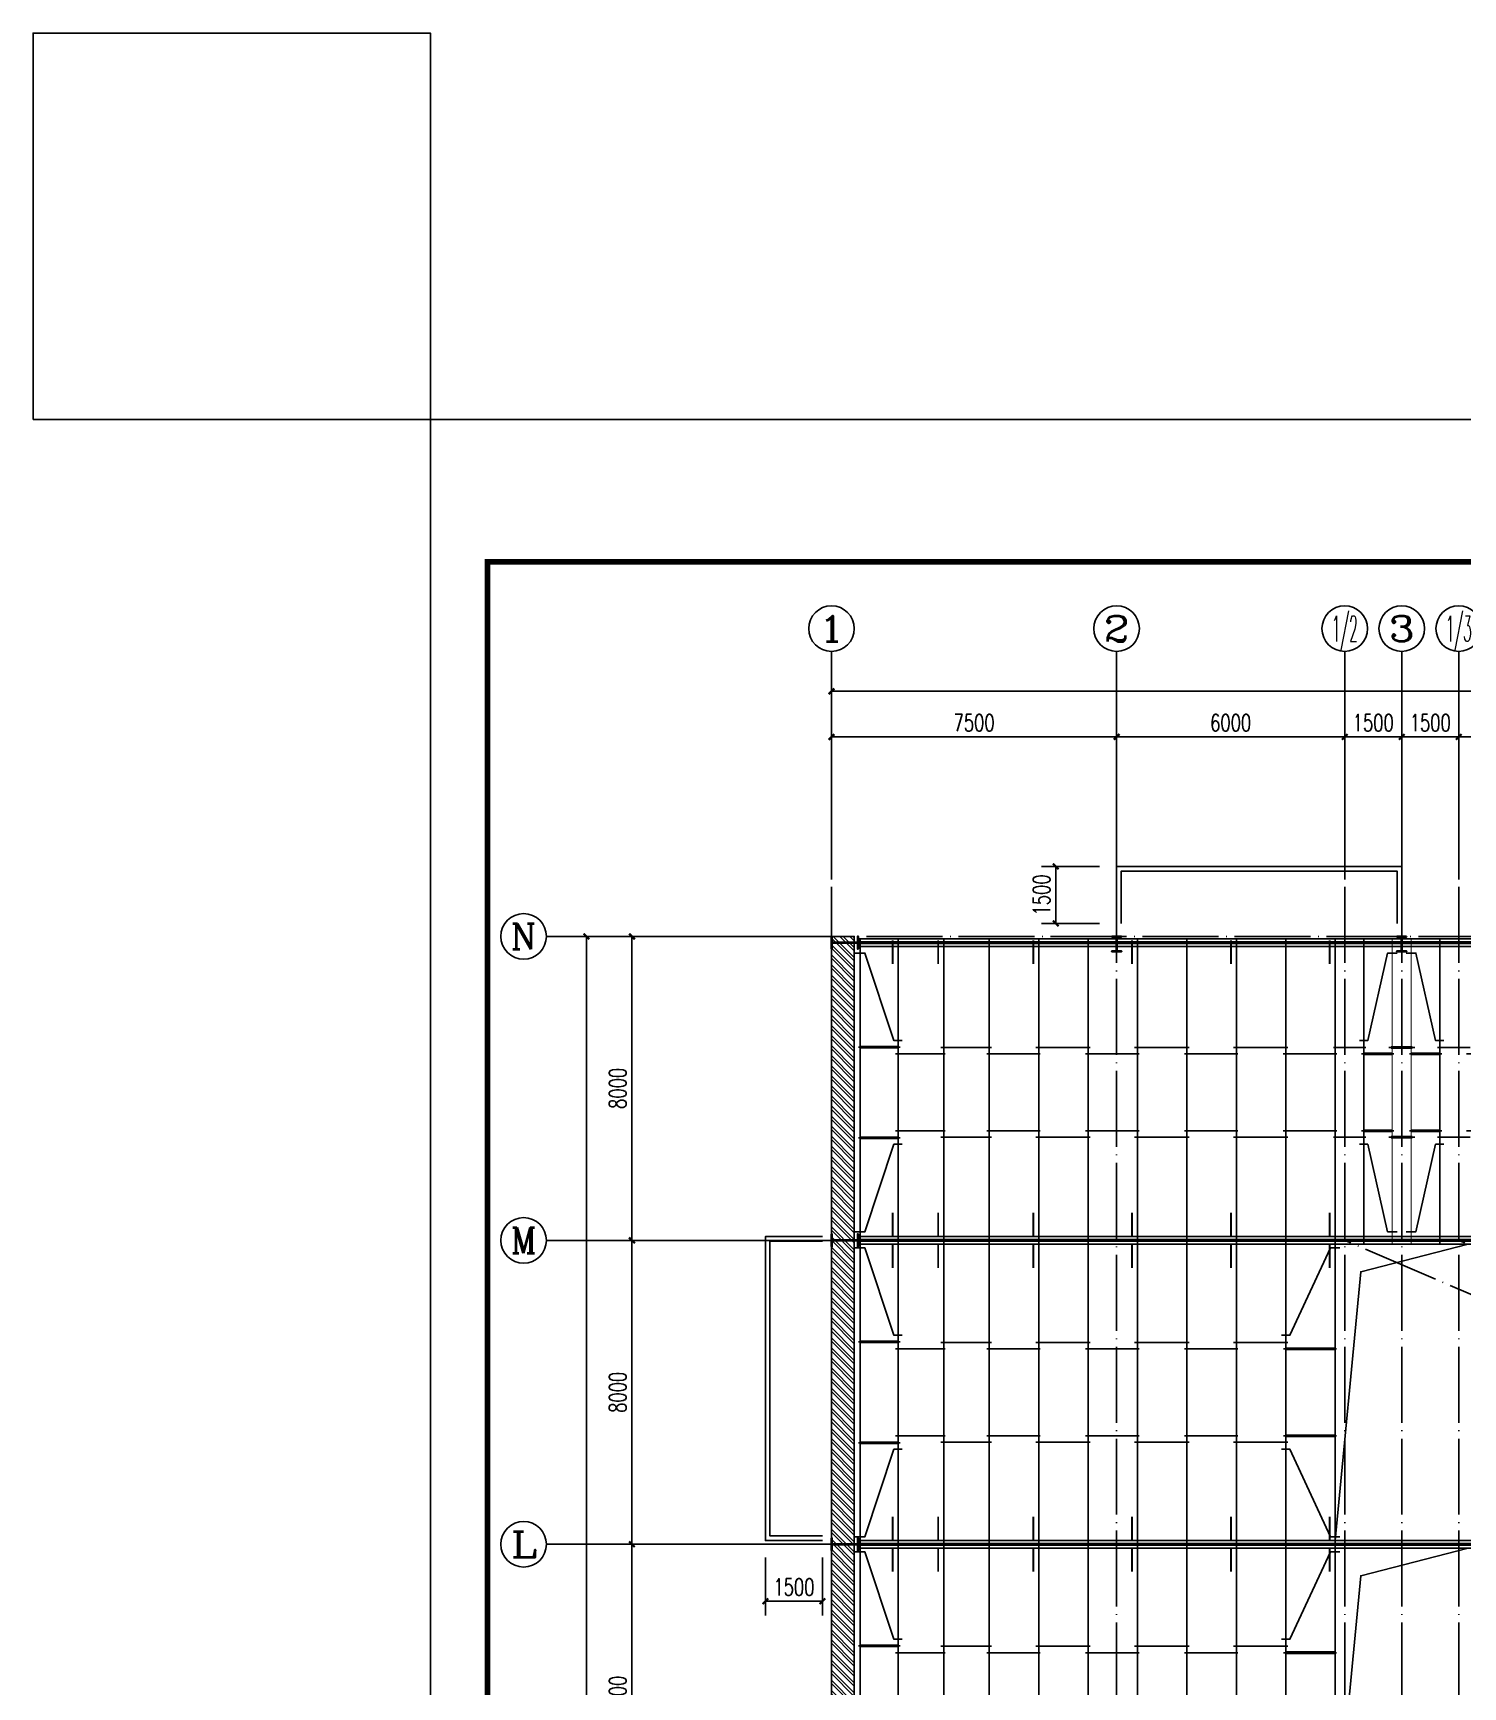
# Model space of a CAD drawing. Extents: x 14475413 to 15955882, y -732572 to -282951.
# Drawn here: x 15281631 to 15319246, y -500185 to -456657 of the extents above; entities that cross this region are included whole.
import ezdxf
from ezdxf.enums import TextEntityAlignment as Align

# ---------------------------------------------------------------- set-up
doc = ezdxf.new("R2010")
doc.units = 0
doc.header["$LTSCALE"] = 1000
doc.header["$MEASUREMENT"] = 0
doc.linetypes.add('DOTE', pattern=[2.42, 2, -0.2, 0.02, -0.2])
for name, color, linetype in [('3T_WOOD', 21, 'Continuous'), ('AXIS', 3, 'Continuous'), ('AXIS_TEXT', 7, 'Continuous'), ('BALCONY', 6, 'Continuous'), ('DOTE', 1, 'DOTE'), ('PUB_DIM', 3, 'Continuous'), ('SURFACE', 6, 'Continuous'), ('TK', 4, 'Continuous'), ('屋面隅撑', 7, 'Continuous'), ('檩条拉条', 253, 'Continuous')]:
    doc.layers.add(name, color=color, linetype=linetype)
doc.layers.add('Pkpm_柱子', color=3, linetype='Continuous', lineweight=35)
doc.styles.add('_TCH_AXIS', font='COMPLEX', dxfattribs={"bigfont": 'GBCBIG'})
doc.styles.add('_TCH_DIM_T3', font='SIMPLEX', dxfattribs={"width": 0.705882, "bigfont": 'GBCBIG'})
doc.styles.add('COMPLEX', font='COMPLEX')
doc.dimstyles.new('_TCH_ARCH&&150', dxfattribs={"dimtxt": 446.25, "dimasz": 150, "dimexe": 375, "dimexo": 450, "dimgap": 150, "dimtad": 1, "dimdec": 0, "dimzin": 0, "dimdsep": 46, "dimtxsty": '_TCH_DIM_T3', "dimblk": 'ARCHTICK', "dimcen": 0.09, "dimclrt": 7, "dimazin": 2, "dimtfac": 1, "dimtdec": 0, "dimtix": 1, "dimtmove": 2, "dimatfit": 3, "dimfxl": 0, "dimtolj": 1, "dimtzin": 0, "dimarcsym": 0})

# ---------------------------------------------------------------- blocks, each defined once
blk = doc.blocks.new('GeYuanFrame_71740722', base_point=(20.09, 4.53))
at = {"layer": 'TK'}
blk.add_lwpolyline([(20.09, 4.53), (20.09, 598.53), (1071.09, 598.53), (1071.09, 4.53)], close=True, dxfattribs=at)
at = {"layer": 'TK', "const_width": 1}
blk.add_lwpolyline([(45.09, 588.53), (1061.09, 588.53), (1061.09, 14.53), (45.09, 14.53)], close=True, dxfattribs=at)
blk = doc.blocks.new('2Q32Q321321321')
at = {"color": 35, "linetype": 'ByBlock', "ltscale": 3}
for p, q in [((15282933, -921496), (15224333, -921496)), ((15282933, -921576), (15224333, -921576)), ((15282933, -921616), (15224333, -921616)), ((15282933, -921696), (15224333, -921696))]:
    blk.add_line(p, q, dxfattribs=at)
blk = doc.blocks.new('_ArchTick')
at = {"color": 0, "linetype": 'ByBlock', "const_width": 0.4}
blk.add_lwpolyline([(-0.5, -0.5), (0.5, 0.5)], dxfattribs=at)
blk = doc.blocks.new('*D1725')
at = {"layer": 'Defpoints', "color": 0}
for p in [(14783983, -224220), (14785483, -224220), (14785483, -225820)]:
    blk.add_point(p, dxfattribs=at)
at = {"layer": 'PUB_DIM', "color": 0, "lineweight": -2}
for p, q in [((14783983, -224670), (14783983, -226195)), ((14785483, -224670), (14785483, -226195)), ((14783983, -225820), (14785483, -225820))]:
    blk.add_line(p, q, dxfattribs=at)
at = {"layer": 'PUB_DIM', "color": 0, "lineweight": -2, "xscale": 150, "yscale": 150, "zscale": 150, "rotation": 180}
blk.add_blockref('_ArchTick', (14783983, -225820), dxfattribs=at)
at = {"layer": 'PUB_DIM', "color": 0, "lineweight": -2, "xscale": 150, "yscale": 150, "zscale": 150}
blk.add_blockref('_ArchTick', (14785483, -225820), dxfattribs=at)
at = {"layer": 'PUB_DIM', "color": 7, "insert": (14784733, -225447), "char_height": 446.2, "attachment_point": 5, "style": '_TCH_DIM_T3'}
blk.add_mtext('\\A1;1500', dxfattribs=at)
blk = doc.blocks.new('*D1726')
at = {"layer": 'Defpoints', "color": 0}
for p in [(14791623, -206480), (14793223, -206480), (14793223, -207980)]:
    blk.add_point(p, dxfattribs=at)
at = {"layer": 'PUB_DIM', "color": 0, "lineweight": -2}
for p, q in [((14792773, -206480), (14791248, -206480)), ((14791623, -207980), (14791623, -206480)), ((14792773, -207980), (14791248, -207980))]:
    blk.add_line(p, q, dxfattribs=at)
at = {"layer": 'PUB_DIM', "color": 0, "lineweight": -2, "xscale": 150, "yscale": 150, "zscale": 150}
for p, rotation in [((14791623, -206480), 90), ((14791623, -207980), 270)]:
    blk.add_blockref('_ArchTick', p, dxfattribs=dict(at, rotation=rotation))
at = {"layer": 'PUB_DIM', "color": 7, "insert": (14791249, -207230), "char_height": 446.2, "attachment_point": 5, "rotation": 90, "style": '_TCH_DIM_T3'}
blk.add_mtext('\\A1;1500', dxfattribs=at)
blk = doc.blocks.new('W34E2Q21321')
at = {"color": 2}
for p, q in [((15303347, -459379), (15304442, -459379)), ((15305628, -459552), (15304320, -459552)), ((15306841, -459385), (15305510, -459385)), ((15308128, -459552), (15306720, -459552)), ((15309441, -459385), (15308010, -459385)), ((15310728, -459552), (15309320, -459552)), ((15312041, -459385), (15310610, -459385)), ((15313328, -459552), (15311920, -459552)), ((15314641, -459385), (15313210, -459385)), ((15315928, -459552), (15314520, -459552)), ((15316691, -459385), (15315838, -459385)), ((15317428, -459552), (15316579, -459552)), ((15317935, -459385), (15317294, -459385)), ((15317935, -459385), (15317294, -459385)), ((15317935, -459385), (15317294, -459385)), ((15317935, -459385), (15317294, -459385)), ((15317298, -459385), (15317939, -459385)), ((15317298, -459385), (15317939, -459385)), ((15317298, -459385), (15317939, -459385)), ((15317298, -459385), (15317939, -459385)), ((15317954, -459385), (15317313, -459385)), ((15317954, -459385), (15317313, -459385)), ((15317954, -459385), (15317313, -459385)), ((15317954, -459385), (15317313, -459385)), ((15317954, -459385), (15317313, -459385)), ((15317954, -459385), (15317313, -459385)), ((15317954, -459385), (15317313, -459385)), ((15317954, -459385), (15317313, -459385)), ((15317317, -459385), (15317958, -459385)), ((15317317, -459385), (15317958, -459385)), ((15317317, -459385), (15317958, -459385)), ((15317317, -459385), (15317958, -459385)), ((15317317, -459385), (15317958, -459385)), ((15317317, -459385), (15317958, -459385)), ((15317317, -459385), (15317958, -459385)), ((15317317, -459385), (15317958, -459385)), ((15317973, -459385), (15317332, -459385)), ((15317973, -459385), (15317332, -459385)), ((15317973, -459385), (15317332, -459385)), ((15317973, -459385), (15317332, -459385)), ((15317336, -459385), (15317977, -459385)), ((15317336, -459385), (15317977, -459385)), ((15317336, -459385), (15317977, -459385)), ((15317336, -459385), (15317977, -459385)), ((15317843, -459552), (15318692, -459552)), ((15318580, -459385), (15319434, -459385)), ((15319343, -459552), (15320752, -459552)), ((15320630, -459385), (15322061, -459385)), ((15321943, -459552), (15323352, -459552)), ((15323230, -459385), (15324661, -459385)), ((15324543, -459552), (15325952, -459552)), ((15325830, -459385), (15327261, -459385)), ((15327143, -459552), (15328552, -459552)), ((15328430, -459385), (15329556, -459385)), ((15329437, -459552), (15330548, -459552)), ((15330430, -459385), (15331471, -459385)), ((15332324, -459537), (15331329, -459537)), ((15303347, -461758), (15304442, -461758)), ((15305628, -461580), (15304320, -461580)), ((15306841, -461747), (15305510, -461747)), ((15308128, -461580), (15306720, -461580)), ((15309441, -461747), (15308010, -461747)), ((15310728, -461580), (15309320, -461580)), ((15312041, -461747), (15310610, -461747)), ((15313328, -461580), (15311920, -461580)), ((15314641, -461747), (15313210, -461747)), ((15315928, -461580), (15314520, -461580)), ((15316691, -461747), (15315838, -461747)), ((15317428, -461580), (15316579, -461580)), ((15317935, -461747), (15317294, -461747)), ((15317935, -461747), (15317294, -461747)), ((15317935, -461747), (15317294, -461747)), ((15317935, -461747), (15317294, -461747)), ((15317298, -461747), (15317939, -461747)), ((15317298, -461747), (15317939, -461747)), ((15317298, -461747), (15317939, -461747)), ((15317298, -461747), (15317939, -461747)), ((15317954, -461747), (15317313, -461747)), ((15317954, -461747), (15317313, -461747)), ((15317954, -461747), (15317313, -461747)), ((15317954, -461747), (15317313, -461747)), ((15317954, -461747), (15317313, -461747)), ((15317954, -461747), (15317313, -461747)), ((15317954, -461747), (15317313, -461747)), ((15317954, -461747), (15317313, -461747)), ((15317317, -461747), (15317958, -461747)), ((15317317, -461747), (15317958, -461747)), ((15317317, -461747), (15317958, -461747)), ((15317317, -461747), (15317958, -461747)), ((15317317, -461747), (15317958, -461747)), ((15317317, -461747), (15317958, -461747)), ((15317317, -461747), (15317958, -461747)), ((15317317, -461747), (15317958, -461747)), ((15317973, -461747), (15317332, -461747)), ((15317973, -461747), (15317332, -461747)), ((15317973, -461747), (15317332, -461747)), ((15317973, -461747), (15317332, -461747)), ((15317336, -461747), (15317977, -461747)), ((15317336, -461747), (15317977, -461747)), ((15317336, -461747), (15317977, -461747)), ((15317336, -461747), (15317977, -461747)), ((15317843, -461580), (15318692, -461580)), ((15318580, -461747), (15319434, -461747)), ((15319343, -461580), (15320752, -461580)), ((15320630, -461747), (15322061, -461747)), ((15321943, -461580), (15323352, -461580)), ((15323230, -461747), (15324661, -461747)), ((15324543, -461580), (15325952, -461580)), ((15325830, -461747), (15327261, -461747)), ((15327143, -461580), (15328552, -461580)), ((15328430, -461747), (15329556, -461747)), ((15329437, -461580), (15330548, -461580)), ((15330430, -461747), (15331471, -461747)), ((15332324, -461604), (15331329, -461604))]:
    blk.add_line(p, q, dxfattribs=at)
at = {"ltscale": 0.5}
for points in [[(15303259, -456900), (15303512, -456900), (15304277, -459200), (15304494, -459200)], [(15317516, -456900), (15317263, -456900), (15316744, -459200), (15316527, -459200)], [(15317755, -456900), (15318008, -456900), (15318527, -459200), (15318744, -459200)], [(15332412, -456900), (15332159, -456900), (15331494, -459200), (15331277, -459200)], [(15303259, -464232), (15303512, -464232), (15304277, -461932), (15304494, -461932)], [(15317516, -464232), (15317263, -464232), (15316744, -461932), (15316527, -461932)], [(15317755, -464232), (15318008, -464232), (15318527, -461932), (15318744, -461932)], [(15332412, -464232), (15332159, -464232), (15331494, -461932), (15331277, -461932)]]:
    blk.add_lwpolyline(points, dxfattribs=at)
at = {"layer": '檩条拉条', "color": 2, "const_width": 80}
for points in [[(15304386, -459379), (15303386, -459379)], [(15316636, -459552), (15317390, -459552)], [(15317857, -459385), (15317357, -459385)], [(15317857, -459385), (15317357, -459385)], [(15317876, -459385), (15317376, -459385)], [(15317876, -459385), (15317376, -459385)], [(15317876, -459385), (15317376, -459385)], [(15317876, -459385), (15317376, -459385)], [(15317376, -459385), (15317876, -459385)], [(15317376, -459385), (15317876, -459385)], [(15317395, -459385), (15317895, -459385)], [(15317395, -459385), (15317895, -459385)], [(15317895, -459385), (15317395, -459385)], [(15317895, -459385), (15317395, -459385)], [(15317395, -459385), (15317895, -459385)], [(15317395, -459385), (15317895, -459385)], [(15317415, -459385), (15317915, -459385)], [(15317415, -459385), (15317915, -459385)], [(15318636, -459552), (15317882, -459552)], [(15331386, -459537), (15332286, -459537)], [(15304386, -461758), (15303386, -461758)], [(15316636, -461580), (15317390, -461580)], [(15317857, -461747), (15317357, -461747)], [(15317857, -461747), (15317357, -461747)], [(15317876, -461747), (15317376, -461747)], [(15317876, -461747), (15317376, -461747)], [(15317876, -461747), (15317376, -461747)], [(15317876, -461747), (15317376, -461747)], [(15317376, -461747), (15317876, -461747)], [(15317376, -461747), (15317876, -461747)], [(15317395, -461747), (15317895, -461747)], [(15317395, -461747), (15317895, -461747)], [(15317895, -461747), (15317395, -461747)], [(15317895, -461747), (15317395, -461747)], [(15317395, -461747), (15317895, -461747)], [(15317395, -461747), (15317895, -461747)], [(15317415, -461747), (15317915, -461747)], [(15317415, -461747), (15317915, -461747)], [(15318636, -461580), (15317882, -461580)], [(15331386, -461604), (15332286, -461604)]]:
    blk.add_lwpolyline(points, dxfattribs=at)
blk = doc.blocks.new('QW321QW321321321')
at = {"color": 2}
for p, q in [((15303347, -491105), (15304442, -491105)), ((15305628, -491284), (15304320, -491284)), ((15306841, -491116), (15305510, -491116)), ((15308128, -491284), (15306720, -491284)), ((15309441, -491116), (15308010, -491116)), ((15310728, -491284), (15309320, -491284)), ((15312041, -491116), (15310610, -491116)), ((15313328, -491284), (15311920, -491284)), ((15314641, -491116), (15313210, -491116)), ((15315924, -491284), (15314529, -491284)), ((15305628, -493580), (15304320, -493580)), ((15308128, -493580), (15306720, -493580)), ((15310728, -493580), (15309320, -493580)), ((15313328, -493580), (15311920, -493580)), ((15315924, -493580), (15314529, -493580)), ((15303347, -493758), (15304442, -493758)), ((15306841, -493747), (15305510, -493747)), ((15309441, -493747), (15308010, -493747)), ((15312041, -493747), (15310610, -493747)), ((15314641, -493747), (15313210, -493747)), ((15303347, -499105), (15304442, -499105)), ((15306841, -499116), (15305510, -499116)), ((15309441, -499116), (15308010, -499116)), ((15312041, -499116), (15310610, -499116)), ((15314641, -499116), (15313210, -499116)), ((15305628, -499284), (15304320, -499284)), ((15308128, -499284), (15306720, -499284)), ((15310728, -499284), (15309320, -499284)), ((15313328, -499284), (15311920, -499284)), ((15315924, -499284), (15314529, -499284))]:
    blk.add_line(p, q, dxfattribs=at)
at = {"ltscale": 0.5}
for points in [[(15303259, -488631), (15303512, -488631), (15304277, -490931), (15304494, -490931)], [(15316012, -488631), (15315759, -488631), (15314694, -490931), (15314477, -490931)], [(15303259, -496232), (15303512, -496232), (15304277, -493932), (15304494, -493932)], [(15316012, -496232), (15315759, -496232), (15314694, -493932), (15314477, -493932)], [(15303259, -496631), (15303512, -496631), (15304277, -498931), (15304494, -498931)], [(15316012, -496631), (15315759, -496631), (15314694, -498931), (15314477, -498931)]]:
    blk.add_lwpolyline(points, dxfattribs=at)
at = {"layer": 'SURFACE'}
for p, q in [((15303386, -576167), (15303386, -480497)), ((15304386, -576167), (15304386, -480497)), ((15305586, -576167), (15305586, -480497)), ((15306786, -576167), (15306786, -480497)), ((15308086, -576167), (15308086, -480497)), ((15309386, -576167), (15309386, -480497)), ((15310686, -576167), (15310686, -480497)), ((15311986, -576167), (15311986, -480497)), ((15313286, -576167), (15313286, -480497)), ((15314586, -576167), (15314586, -480497)), ((15315886, -576167), (15315886, -480497)), ((15316636, -480497), (15316636, -488532)), ((15318636, -480497), (15318636, -488532))]:
    blk.add_line(p, q, dxfattribs=at)
at = {"layer": 'SURFACE', "color": 4, "const_width": 30}
for points in [[(15317386, -480497), (15317386, -488532)], [(15317886, -480497), (15317886, -488532)]]:
    blk.add_lwpolyline(points, dxfattribs=at)
at = {"layer": '屋面隅撑', "color": 3, "const_width": 50}
for points in [[(15304242, -480532), (15304242, -481156)], [(15305442, -480532), (15305442, -481156)], [(15307942, -480532), (15307942, -481156)], [(15310542, -480532), (15310542, -481156)], [(15313142, -480532), (15313142, -481156)], [(15315742, -480532), (15315742, -481156)], [(15304242, -487707), (15304242, -488332)], [(15305442, -487707), (15305442, -488332)], [(15307942, -487707), (15307942, -488332)], [(15310542, -487707), (15310542, -488332)], [(15313142, -487707), (15313142, -488332)], [(15315742, -487707), (15315742, -488332)], [(15304242, -488532), (15304242, -489156)], [(15305442, -488532), (15305442, -489156)], [(15307942, -488532), (15307942, -489156)], [(15310542, -488532), (15310542, -489156)], [(15313142, -488532), (15313142, -489156)], [(15315742, -488532), (15315742, -489156)], [(15304242, -495707), (15304242, -496332)], [(15305442, -495707), (15305442, -496332)], [(15307942, -495707), (15307942, -496332)], [(15310542, -495707), (15310542, -496332)], [(15313142, -495707), (15313142, -496332)], [(15315742, -495707), (15315742, -496332)], [(15304242, -496532), (15304242, -497156)], [(15305442, -496532), (15305442, -497156)], [(15307942, -496532), (15307942, -497156)], [(15310542, -496532), (15310542, -497156)], [(15313142, -496532), (15313142, -497156)], [(15315742, -496532), (15315742, -497156)]]:
    blk.add_lwpolyline(points, dxfattribs=at)
at = {"layer": '檩条拉条', "color": 2, "const_width": 80}
for points in [[(15304386, -491105), (15303386, -491105)], [(15314586, -491284), (15315886, -491284)], [(15314586, -493580), (15315886, -493580)], [(15304386, -493758), (15303386, -493758)], [(15304386, -499105), (15303386, -499105)], [(15314586, -499284), (15315886, -499284)]]:
    blk.add_lwpolyline(points, dxfattribs=at)
blk.add_blockref('W34E2Q21321', (0, -23972))
blk = doc.blocks.new('_AXISO')
blk.add_circle((0, 0), 0.5)
at = {"layer": 'AXIS_TEXT', "style": 'COMPLEX', "width": 1.041667}
blk.add_attdef('A', text='', height=0.56, dxfattribs=at).set_placement((-0.25, -0.28), (0.25, -0.28), align=Align.FIT)
blk = doc.blocks.new('*D1022')
at = {"layer": 'AXIS', "color": 0, "lineweight": -2}
for p, q in [((15300686, -480432), (15295811, -480432)), ((15296186, -576432), (15296186, -480432)), ((15300686, -576432), (15295811, -576432))]:
    blk.add_line(p, q, dxfattribs=at)
at = {"layer": 'Defpoints', "color": 0}
for p in [(15296186, -480432), (15301136, -480432), (15301136, -576432)]:
    blk.add_point(p, dxfattribs=at)
at = {"layer": 'AXIS', "color": 0, "lineweight": -2, "xscale": 150, "yscale": 150, "zscale": 150}
for p, rotation in [((15296186, -480432), 90), ((15296186, -576432), 270)]:
    blk.add_blockref('_ArchTick', p, dxfattribs=dict(at, rotation=rotation))
at = {"layer": 'AXIS', "color": 7, "insert": (15295813, -528432), "char_height": 446.2, "attachment_point": 5, "rotation": 90, "style": '_TCH_DIM_T3'}
blk.add_mtext('\\A1;96000', dxfattribs=at)
blk = doc.blocks.new('*D1032')
at = {"layer": 'AXIS', "color": 0, "lineweight": -2}
for p, q in [((15300686, -496432), (15297011, -496432)), ((15297386, -504432), (15297386, -496432)), ((15300686, -504432), (15297011, -504432))]:
    blk.add_line(p, q, dxfattribs=at)
at = {"layer": 'Defpoints', "color": 0}
for p in [(15297386, -496432), (15301136, -496432), (15301136, -504432)]:
    blk.add_point(p, dxfattribs=at)
at = {"layer": 'AXIS', "color": 0, "lineweight": -2, "xscale": 150, "yscale": 150, "zscale": 150}
for p, rotation in [((15297386, -496432), 90), ((15297386, -504432), 270)]:
    blk.add_blockref('_ArchTick', p, dxfattribs=dict(at, rotation=rotation))
at = {"layer": 'AXIS', "color": 7, "insert": (15297013, -500432), "char_height": 446.2, "attachment_point": 5, "rotation": 90, "style": '_TCH_DIM_T3'}
blk.add_mtext('\\A1;8000', dxfattribs=at)
blk = doc.blocks.new('*D1033')
at = {"layer": 'AXIS', "color": 0, "lineweight": -2}
for p, q in [((15300686, -488432), (15297011, -488432)), ((15297386, -496432), (15297386, -488432)), ((15300686, -496432), (15297011, -496432))]:
    blk.add_line(p, q, dxfattribs=at)
at = {"layer": 'Defpoints', "color": 0}
for p in [(15297386, -488432), (15301136, -488432), (15301136, -496432)]:
    blk.add_point(p, dxfattribs=at)
at = {"layer": 'AXIS', "color": 0, "lineweight": -2, "xscale": 150, "yscale": 150, "zscale": 150}
for p, rotation in [((15297386, -488432), 90), ((15297386, -496432), 270)]:
    blk.add_blockref('_ArchTick', p, dxfattribs=dict(at, rotation=rotation))
at = {"layer": 'AXIS', "color": 7, "insert": (15297013, -492432), "char_height": 446.2, "attachment_point": 5, "rotation": 90, "style": '_TCH_DIM_T3'}
blk.add_mtext('\\A1;8000', dxfattribs=at)
blk = doc.blocks.new('*D1034')
at = {"layer": 'AXIS', "color": 0, "lineweight": -2}
for p, q in [((15300686, -480432), (15297011, -480432)), ((15297386, -488432), (15297386, -480432)), ((15300686, -488432), (15297011, -488432))]:
    blk.add_line(p, q, dxfattribs=at)
at = {"layer": 'Defpoints', "color": 0}
for p in [(15297386, -480432), (15301136, -480432), (15301136, -488432)]:
    blk.add_point(p, dxfattribs=at)
at = {"layer": 'AXIS', "color": 0, "lineweight": -2, "xscale": 150, "yscale": 150, "zscale": 150}
for p, rotation in [((15297386, -480432), 90), ((15297386, -488432), 270)]:
    blk.add_blockref('_ArchTick', p, dxfattribs=dict(at, rotation=rotation))
at = {"layer": 'AXIS', "color": 7, "insert": (15297013, -484432), "char_height": 446.2, "attachment_point": 5, "rotation": 90, "style": '_TCH_DIM_T3'}
blk.add_mtext('\\A1;8000', dxfattribs=at)
blk = doc.blocks.new('*D1061')
at = {"layer": 'AXIS', "color": 0, "lineweight": -2}
for p, q in [((15302636, -478482), (15302636, -473607)), ((15302636, -473982), (15362636, -473982)), ((15362636, -478482), (15362636, -473607))]:
    blk.add_line(p, q, dxfattribs=at)
at = {"layer": 'Defpoints', "color": 0}
for p in [(15362636, -473982), (15302636, -478932), (15362636, -478932)]:
    blk.add_point(p, dxfattribs=at)
at = {"layer": 'AXIS', "color": 0, "lineweight": -2, "xscale": 150, "yscale": 150, "zscale": 150, "rotation": 180}
blk.add_blockref('_ArchTick', (15302636, -473982), dxfattribs=at)
at = {"layer": 'AXIS', "color": 0, "lineweight": -2, "xscale": 150, "yscale": 150, "zscale": 150}
blk.add_blockref('_ArchTick', (15362636, -473982), dxfattribs=at)
at = {"layer": 'AXIS', "color": 7, "insert": (15332636, -473608), "char_height": 446.2, "attachment_point": 5, "style": '_TCH_DIM_T3'}
blk.add_mtext('\\A1;60000', dxfattribs=at)
blk = doc.blocks.new('*D1062')
at = {"layer": 'AXIS', "color": 0, "lineweight": -2}
for p, q in [((15302636, -478482), (15302636, -474807)), ((15310136, -478482), (15310136, -474807)), ((15302636, -475182), (15310136, -475182))]:
    blk.add_line(p, q, dxfattribs=at)
at = {"layer": 'Defpoints', "color": 0}
for p in [(15310136, -475182), (15302636, -478932), (15310136, -478932)]:
    blk.add_point(p, dxfattribs=at)
at = {"layer": 'AXIS', "color": 0, "lineweight": -2, "xscale": 150, "yscale": 150, "zscale": 150, "rotation": 180}
blk.add_blockref('_ArchTick', (15302636, -475182), dxfattribs=at)
at = {"layer": 'AXIS', "color": 0, "lineweight": -2, "xscale": 150, "yscale": 150, "zscale": 150}
blk.add_blockref('_ArchTick', (15310136, -475182), dxfattribs=at)
at = {"layer": 'AXIS', "color": 7, "insert": (15306386, -474808), "char_height": 446.2, "attachment_point": 5, "style": '_TCH_DIM_T3'}
blk.add_mtext('\\A1;7500', dxfattribs=at)
blk = doc.blocks.new('*D1063')
at = {"layer": 'AXIS', "color": 0, "lineweight": -2}
for p, q in [((15310136, -478482), (15310136, -474807)), ((15316136, -478482), (15316136, -474807)), ((15310136, -475182), (15316136, -475182))]:
    blk.add_line(p, q, dxfattribs=at)
at = {"layer": 'Defpoints', "color": 0}
for p in [(15316136, -475182), (15310136, -478932), (15316136, -478932)]:
    blk.add_point(p, dxfattribs=at)
at = {"layer": 'AXIS', "color": 0, "lineweight": -2, "xscale": 150, "yscale": 150, "zscale": 150, "rotation": 180}
blk.add_blockref('_ArchTick', (15310136, -475182), dxfattribs=at)
at = {"layer": 'AXIS', "color": 0, "lineweight": -2, "xscale": 150, "yscale": 150, "zscale": 150}
blk.add_blockref('_ArchTick', (15316136, -475182), dxfattribs=at)
at = {"layer": 'AXIS', "color": 7, "insert": (15313136, -474808), "char_height": 446.2, "attachment_point": 5, "style": '_TCH_DIM_T3'}
blk.add_mtext('\\A1;6000', dxfattribs=at)
blk = doc.blocks.new('*D1064')
at = {"layer": 'AXIS', "color": 0, "lineweight": -2}
for p, q in [((15316136, -478482), (15316136, -474807)), ((15317636, -478482), (15317636, -474807)), ((15316136, -475182), (15317636, -475182))]:
    blk.add_line(p, q, dxfattribs=at)
at = {"layer": 'Defpoints', "color": 0}
for p in [(15317636, -475182), (15316136, -478932), (15317636, -478932)]:
    blk.add_point(p, dxfattribs=at)
at = {"layer": 'AXIS', "color": 0, "lineweight": -2, "xscale": 150, "yscale": 150, "zscale": 150, "rotation": 180}
blk.add_blockref('_ArchTick', (15316136, -475182), dxfattribs=at)
at = {"layer": 'AXIS', "color": 0, "lineweight": -2, "xscale": 150, "yscale": 150, "zscale": 150}
blk.add_blockref('_ArchTick', (15317636, -475182), dxfattribs=at)
at = {"layer": 'AXIS', "color": 7, "insert": (15316886, -474808), "char_height": 446.2, "attachment_point": 5, "style": '_TCH_DIM_T3'}
blk.add_mtext('\\A1;1500', dxfattribs=at)
blk = doc.blocks.new('*D1065')
at = {"layer": 'AXIS', "color": 0, "lineweight": -2}
for p, q in [((15317636, -478482), (15317636, -474807)), ((15319136, -478482), (15319136, -474807)), ((15317636, -475182), (15319136, -475182))]:
    blk.add_line(p, q, dxfattribs=at)
at = {"layer": 'Defpoints', "color": 0}
for p in [(15319136, -475182), (15317636, -478932), (15319136, -478932)]:
    blk.add_point(p, dxfattribs=at)
at = {"layer": 'AXIS', "color": 0, "lineweight": -2, "xscale": 150, "yscale": 150, "zscale": 150, "rotation": 180}
blk.add_blockref('_ArchTick', (15317636, -475182), dxfattribs=at)
at = {"layer": 'AXIS', "color": 0, "lineweight": -2, "xscale": 150, "yscale": 150, "zscale": 150}
blk.add_blockref('_ArchTick', (15319136, -475182), dxfattribs=at)
at = {"layer": 'AXIS', "color": 7, "insert": (15318386, -474808), "char_height": 446.2, "attachment_point": 5, "style": '_TCH_DIM_T3'}
blk.add_mtext('\\A1;1500', dxfattribs=at)
blk = doc.blocks.new('*D1066')
at = {"layer": 'AXIS', "color": 0, "lineweight": -2}
for p, q in [((15319136, -478482), (15319136, -474807)), ((15325136, -478482), (15325136, -474807)), ((15319136, -475182), (15325136, -475182))]:
    blk.add_line(p, q, dxfattribs=at)
at = {"layer": 'Defpoints', "color": 0}
for p in [(15325136, -475182), (15319136, -478932), (15325136, -478932)]:
    blk.add_point(p, dxfattribs=at)
at = {"layer": 'AXIS', "color": 0, "lineweight": -2, "xscale": 150, "yscale": 150, "zscale": 150, "rotation": 180}
blk.add_blockref('_ArchTick', (15319136, -475182), dxfattribs=at)
at = {"layer": 'AXIS', "color": 0, "lineweight": -2, "xscale": 150, "yscale": 150, "zscale": 150}
blk.add_blockref('_ArchTick', (15325136, -475182), dxfattribs=at)
at = {"layer": 'AXIS', "color": 7, "insert": (15322136, -474808), "char_height": 446.2, "attachment_point": 5, "style": '_TCH_DIM_T3'}
blk.add_mtext('\\A1;6000', dxfattribs=at)
blk = doc.blocks.new('3QW2QW32132131')
at = {"ltscale": 0.5}
for points in [[(14800722.6, -207980.3), (14800722.6, -206480.3), (14793222.6, -206480.3), (14793222.6, -207980.3)], [(14800602.6, -207980.3), (14800602.6, -206600.3), (14793342.6, -206600.3), (14793342.6, -207980.3)], [(14785482.6, -224220.3), (14783982.6, -224220.3), (14783982.6, -216220.3), (14785482.6, -216220.3)], [(14785482.6, -224100.3), (14784102.6, -224100.3), (14784102.6, -216340.3), (14785482.6, -216340.3)]]:
    blk.add_lwpolyline(points, dxfattribs=at)
at = {"layer": 'PUB_DIM'}
for p1, p2, distance, picture, middle in [((14793222.6, -207980.3), (14793222.6, -206480.3), 1600, '*D1726', (14791249.5, -207230.3)), ((14783982.6, -224220.3), (14785482.6, -224220.3), -1600, '*D1725', (14784732.6, -225447.2))]:
    dim = blk.add_aligned_dim(p1=p1, p2=p2, distance=distance, text='1500', dimstyle='_TCH_ARCH&&150', dxfattribs=at)
    dim.commit()
    dim.dimension.update_dxf_attribs({"geometry": picture, "text_midpoint": middle})

msp = doc.modelspace()

# ---------------------------------------------------------------- hatches: boundary and pattern name
at = {"ltscale": 0.5}
h = msp.add_hatch(dxfattribs=at)
h.set_pattern_fill('金属', color=1, scale=75, angle=-270, style=0)
h.set_pattern_definition([(135, (15416823.23, -1626421.2), (-132.58252, -132.58252), []), (135, (15416823.23, -1626332.82), (-132.58252, -132.58252), [])])
h.paths.add_polyline_path([(15303235.7, -576431.6), (15303235.7, -480431.6), (15302635.7, -480431.6), (15302635.7, -576431.6)])
at = {"layer": 'Pkpm_柱子'}
for points in [[(15302635.7, -480431.6), (15302647.7, -480431.6), (15302647.7, -480591.6), (15303323.7, -480591.6), (15303323.7, -480431.6), (15303335.7, -480431.6), (15303335.7, -480761.6), (15303323.7, -480761.6), (15303323.7, -480601.6), (15302647.7, -480601.6), (15302647.7, -480761.6), (15302635.7, -480761.6)], [(15310260.7, -480431.6), (15310260.7, -480443.6), (15310140.7, -480443.6), (15310140.7, -480819.6), (15310260.7, -480819.6), (15310260.7, -480831.6), (15310010.7, -480831.6), (15310010.7, -480819.6), (15310130.7, -480819.6), (15310130.7, -480443.6), (15310010.7, -480443.6), (15310010.7, -480431.6)], [(15317760.7, -480431.6), (15317760.7, -480443.6), (15317640.7, -480443.6), (15317640.7, -480819.6), (15317760.7, -480819.6), (15317760.7, -480831.6), (15317510.7, -480831.6), (15317510.7, -480819.6), (15317630.7, -480819.6), (15317630.7, -480443.6), (15317510.7, -480443.6), (15317510.7, -480431.6)], [(15302635.7, -488266.6), (15302647.7, -488266.6), (15302647.7, -488426.6), (15303323.7, -488426.6), (15303323.7, -488266.6), (15303335.7, -488266.6), (15303335.7, -488596.6), (15303323.7, -488596.6), (15303323.7, -488436.6), (15302647.7, -488436.6), (15302647.7, -488596.6), (15302635.7, -488596.6)], [(15302635.7, -496266.6), (15302647.7, -496266.6), (15302647.7, -496426.6), (15303323.7, -496426.6), (15303323.7, -496266.6), (15303335.7, -496266.6), (15303335.7, -496596.6), (15303323.7, -496596.6), (15303323.7, -496436.6), (15302647.7, -496436.6), (15302647.7, -496596.6), (15302635.7, -496596.6)]]:
    msp.add_hatch(color=256, dxfattribs=at).paths.add_polyline_path(points)

# ---------------------------------------------------------------- linework, layer by layer
msp.add_lwpolyline([(15303235.7, -576431.6), (15303235.7, -480431.6), (15302635.7, -480431.6), (15302635.7, -576431.6)], close=True)
at = {"layer": '3T_WOOD', "ltscale": 0.5}
for points in [[(15315885.7, -496331.6), (15316559.6, -489258.2), (15319385.7, -488531.6)], [(15315885.7, -504331.6), (15316559.6, -497258.2), (15319385.7, -496531.6)]]:
    msp.add_lwpolyline(points, dxfattribs=at)
at = {"layer": 'AXIS'}
for p, q in [((15302635.7, -478931.6), (15302635.7, -472931.6)), ((15310135.7, -478931.6), (15310135.7, -472931.6)), ((15316135.7, -478931.6), (15316135.7, -472931.6)), ((15317635.7, -478931.6), (15317635.7, -472931.6)), ((15319135.7, -478931.6), (15319135.7, -472931.6)), ((15301135.7, -480431.6), (15295135.7, -480431.6)), ((15301135.7, -488431.6), (15295135.7, -488431.6)), ((15301135.7, -496431.6), (15295135.7, -496431.6))]:
    msp.add_line(p, q, dxfattribs=at)
at = {"layer": 'BALCONY', "ltscale": 0.5}
msp.add_lwpolyline([(15281631.2, -466825.4), (15292085.7, -466825.4), (15292085.7, -456657.1), (15281631.2, -456657.1)], close=True, dxfattribs=at)
at = {"layer": 'DOTE'}
for p, q in [((15302635.7, -577931.6), (15302635.7, -478931.6)), ((15310135.7, -577931.6), (15310135.7, -478931.6)), ((15316135.7, -577931.6), (15316135.7, -478931.6)), ((15317635.7, -577931.6), (15317635.7, -478931.6)), ((15319135.7, -577931.6), (15319135.7, -478931.6)), ((15301135.7, -480431.6), (15364135.7, -480431.6)), ((15301135.7, -488431.6), (15364135.7, -488431.6)), ((15374120.4, -513311.6), (15316135.7, -488431.6)), ((15377120.4, -513311.6), (15319135.7, -488431.6)), ((15301135.7, -496431.6), (15364135.7, -496431.6))]:
    msp.add_line(p, q, dxfattribs=at)
at = {"layer": 'Pkpm_柱子'}
for points in [[(15302635.7, -480431.6), (15302647.7, -480431.6), (15302647.7, -480591.6), (15303323.7, -480591.6), (15303323.7, -480431.6), (15303335.7, -480431.6), (15303335.7, -480761.6), (15303323.7, -480761.6), (15303323.7, -480601.6), (15302647.7, -480601.6), (15302647.7, -480761.6), (15302635.7, -480761.6)], [(15310260.7, -480431.6), (15310260.7, -480443.6), (15310140.7, -480443.6), (15310140.7, -480819.6), (15310260.7, -480819.6), (15310260.7, -480831.6), (15310010.7, -480831.6), (15310010.7, -480819.6), (15310130.7, -480819.6), (15310130.7, -480443.6), (15310010.7, -480443.6), (15310010.7, -480431.6)], [(15317760.7, -480431.6), (15317760.7, -480443.6), (15317640.7, -480443.6), (15317640.7, -480819.6), (15317760.7, -480819.6), (15317760.7, -480831.6), (15317510.7, -480831.6), (15317510.7, -480819.6), (15317630.7, -480819.6), (15317630.7, -480443.6), (15317510.7, -480443.6), (15317510.7, -480431.6)], [(15302635.7, -488266.6), (15302647.7, -488266.6), (15302647.7, -488426.6), (15303323.7, -488426.6), (15303323.7, -488266.6), (15303335.7, -488266.6), (15303335.7, -488596.6), (15303323.7, -488596.6), (15303323.7, -488436.6), (15302647.7, -488436.6), (15302647.7, -488596.6), (15302635.7, -488596.6)], [(15302635.7, -496266.6), (15302647.7, -496266.6), (15302647.7, -496426.6), (15303323.7, -496426.6), (15303323.7, -496266.6), (15303335.7, -496266.6), (15303335.7, -496596.6), (15303323.7, -496596.6), (15303323.7, -496436.6), (15302647.7, -496436.6), (15302647.7, -496596.6), (15302635.7, -496596.6)]]:
    msp.add_lwpolyline(points, close=True, dxfattribs=at)

# ---------------------------------------------------------------- block references
at = {"xscale": 150, "yscale": 150, "zscale": 150, "rotation": 270}
msp.add_blockref('GeYuanFrame_71740722', (15292085.7, -466825.4), dxfattribs=at)
for name, p in [('3QW2QW32132131', (516913.1, -272111.3)), ('QW321QW321321321', (0, 0))]:
    msp.add_blockref(name, p)
at = {"layer": '3T_WOOD'}
for p in [(79002.9, 440999.2), (79002.9, 433164.2), (79002.9, 425164.2)]:
    msp.add_blockref('2Q32Q321321321', p, dxfattribs=at)
at = {"layer": 'AXIS'}
ref = msp.add_blockref('_AXISO', (15302635.7, -472331.6), dxfattribs=dict(at, xscale=1200, yscale=1200, zscale=1200))
ref.add_attrib('A', '1', dxfattribs={"layer": 'AXIS_TEXT', "ltscale": 0.5, "height": 678.8, "style": '_TCH_AXIS', "width": 2.333333}).set_placement((15302296.2, -472671), (15302975.1, -472671), align=Align.FIT)
ref = msp.add_blockref('_AXISO', (15310135.7, -472331.6), dxfattribs=dict(at, xscale=1200, yscale=1200, zscale=1200))
ref.add_attrib('A', '2', dxfattribs={"layer": 'AXIS_TEXT', "ltscale": 0.5, "height": 678.8, "style": '_TCH_AXIS', "width": 1.5}).set_placement((15309796.2, -472671), (15310475.1, -472671), align=Align.FIT)
ref = msp.add_blockref('_AXISO', (15316135.7, -472331.6), dxfattribs=dict(at, xscale=1200, yscale=1200, zscale=1200))
ref.add_attrib('A', '1/2', dxfattribs={"layer": 'AXIS_TEXT', "ltscale": 0.5, "height": 678.82, "style": '_TCH_AXIS', "width": 0.411765}).set_placement((15315796.2, -472671), (15316475.1, -472671), align=Align.FIT)
ref = msp.add_blockref('_AXISO', (15317635.7, -472331.6), dxfattribs=dict(at, xscale=1200, yscale=1200, zscale=1200))
ref.add_attrib('A', '3', dxfattribs={"layer": 'AXIS_TEXT', "ltscale": 0.5, "height": 678.8, "style": '_TCH_AXIS', "width": 1.5}).set_placement((15317296.2, -472671), (15317975.1, -472671), align=Align.FIT)
ref = msp.add_blockref('_AXISO', (15319135.7, -472331.6), dxfattribs=dict(at, xscale=1200, yscale=1200, zscale=1200))
ref.add_attrib('A', '1/3', dxfattribs={"layer": 'AXIS_TEXT', "ltscale": 0.5, "height": 678.82, "style": '_TCH_AXIS', "width": 0.411765}).set_placement((15318796.2, -472671), (15319475.1, -472671), align=Align.FIT)
ref = msp.add_blockref('_AXISO', (15294535.7, -480431.6), dxfattribs=dict(at, xscale=1200, yscale=1200, zscale=1200))
ref.add_attrib('A', 'N', dxfattribs={"layer": 'AXIS_TEXT', "ltscale": 0.5, "height": 678.8, "style": '_TCH_AXIS', "width": 1.105263}).set_placement((15294196.2, -480771), (15294875.1, -480771), align=Align.FIT)
ref = msp.add_blockref('_AXISO', (15294535.7, -488431.6), dxfattribs=dict(at, xscale=1200, yscale=1200, zscale=1200))
ref.add_attrib('A', 'M', dxfattribs={"layer": 'AXIS_TEXT', "ltscale": 0.5, "height": 678.8, "style": '_TCH_AXIS'}).set_placement((15294196.2, -488771), (15294875.1, -488771), align=Align.FIT)
ref = msp.add_blockref('_AXISO', (15294535.7, -496431.6), dxfattribs=dict(at, xscale=1200, yscale=1200, zscale=1200))
ref.add_attrib('A', 'L', dxfattribs={"layer": 'AXIS_TEXT', "ltscale": 0.5, "height": 678.8, "style": '_TCH_AXIS', "width": 1.4}).set_placement((15294196.2, -496771), (15294875.1, -496771), align=Align.FIT)

# ---------------------------------------------------------------- dimensions: what is measured, and where the dimension line sits
for p1, p2, distance, text, picture, middle in [((15302635.7, -478931.6), (15362635.7, -478931.6), 4950, '60000', '*D1061', (15332635.7, -473608.5)), ((15302635.7, -478931.6), (15310135.7, -478931.6), 3750, '7500', '*D1062', (15306385.7, -474808.5)), ((15310135.7, -478931.6), (15316135.7, -478931.6), 3750, '6000', '*D1063', (15313135.7, -474808.5)), ((15316135.7, -478931.6), (15317635.7, -478931.6), 3750, '1500', '*D1064', (15316885.7, -474808.5)), ((15317635.7, -478931.6), (15319135.7, -478931.6), 3750, '1500', '*D1065', (15318385.7, -474808.5)), ((15319135.7, -478931.6), (15325135.7, -478931.6), 3750, '6000', '*D1066', (15322135.7, -474808.5)), ((15301135.7, -576431.6), (15301135.7, -480431.6), 4950, '96000', '*D1022', (15295812.5, -528431.6)), ((15301135.7, -488431.6), (15301135.7, -480431.6), 3750, '8000', '*D1034', (15297012.5, -484431.6)), ((15301135.7, -496431.6), (15301135.7, -488431.6), 3750, '8000', '*D1033', (15297012.5, -492431.6)), ((15301135.7, -504431.6), (15301135.7, -496431.6), 3750, '8000', '*D1032', (15297012.5, -500431.6))]:
    dim = msp.add_aligned_dim(p1=p1, p2=p2, distance=distance, text=text, dimstyle='_TCH_ARCH&&150', dxfattribs=at)
    dim.commit()
    dim.dimension.update_dxf_attribs({"geometry": picture, "text_midpoint": middle})

doc.saveas('drawing.dxf')
